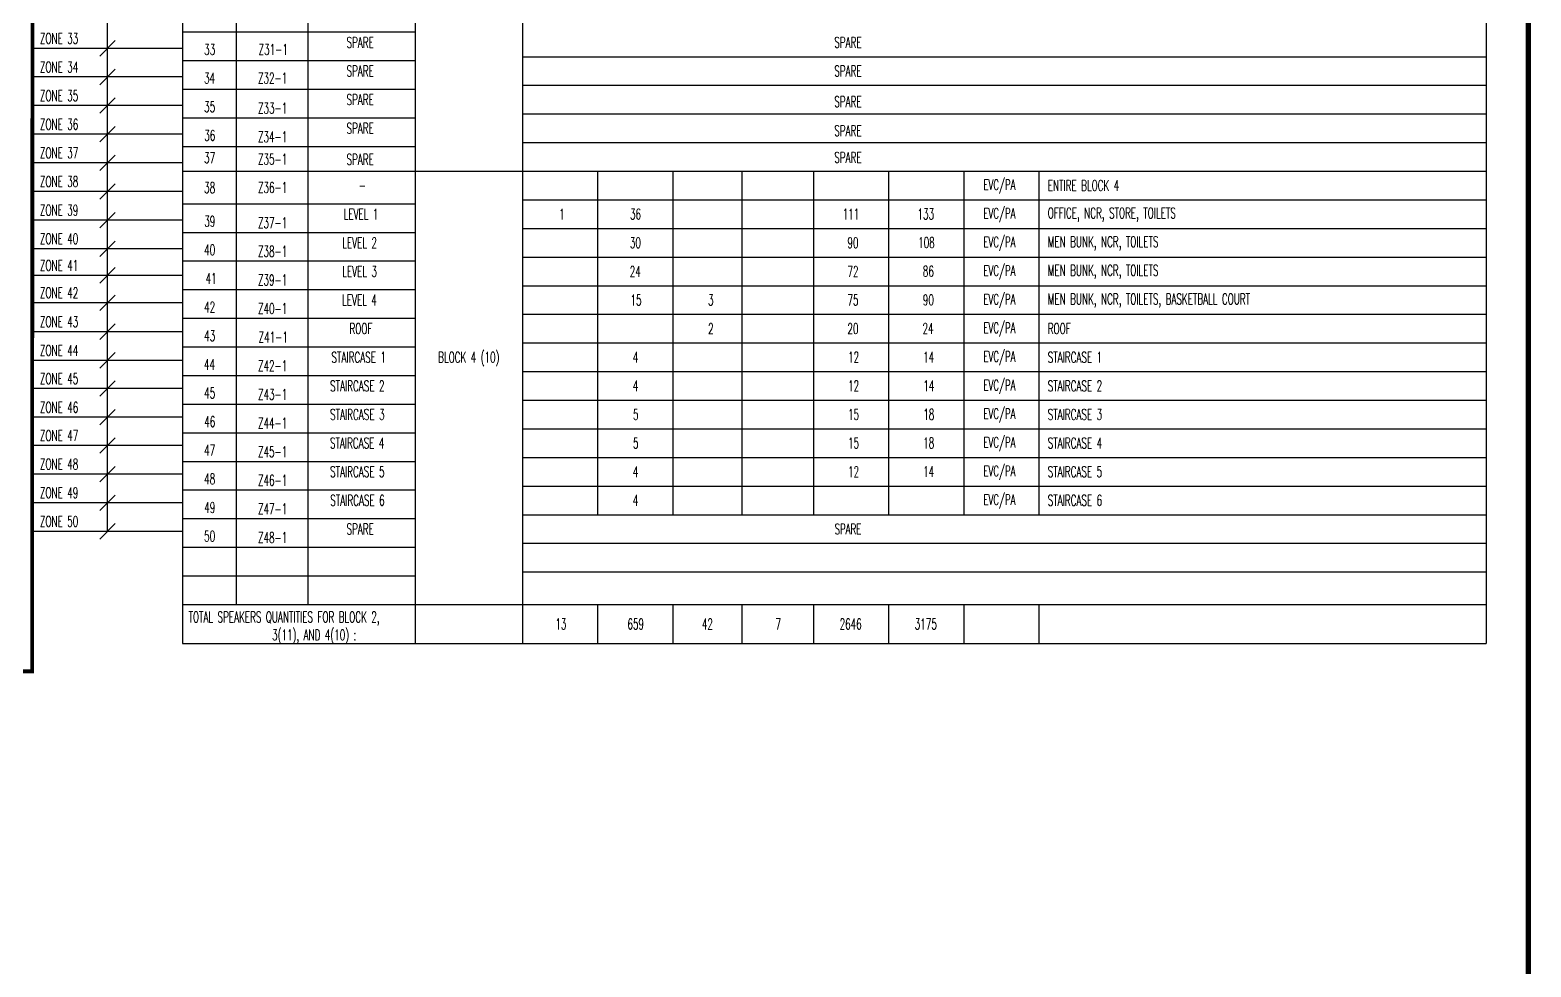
# Model space of a CAD drawing. Header units: millimetres. Extents: x 2974 to 5671, y 1205 to 3288.
# Drawn here: x 4832 to 5671, y 1947 to 2471 of the extents above; entities that cross this region are included whole.
import ezdxf
from ezdxf.enums import TextEntityAlignment as Align

# ---------------------------------------------------------------- set-up
doc = ezdxf.new("R2010")
doc.units = ezdxf.units.MM
doc.linetypes.add('CENTER', pattern=[2, 1.25, -0.25, 0.25, -0.25])
for name, color, linetype in [('0-EQUIPMENT', 7, 'Continuous'), ('0-RACK', 7, 'Continuous'), ('TEXT', 3, 'Continuous')]:
    doc.layers.add(name, color=color, linetype=linetype)
doc.styles.add('MtXpl_simplex_shx', font='simplex.shx')
doc.styles.add('SIMPLEX', font='simplex.shx', dxfattribs={"width": 0.6})

msp = doc.modelspace()

# ---------------------------------------------------------------- linework, layer by layer
at = {"color": 4}
for p, q in [((4875.18931, 2190.73494, -1204.84475), (4875.18931, 3063.95788, -1204.84475)), ((4917.07967, 2460.69678, -1204.84475), (4833.29895, 2460.69678, -1204.84475)), ((4917.07967, 2444.69678, -1204.84475), (4833.29895, 2444.69678, -1204.84475)), ((4917.07967, 2428.69678, -1204.84475), (4833.29895, 2428.69678, -1204.84475)), ((4917.07967, 2412.69678, -1204.84475), (4833.29895, 2412.69678, -1204.84475)), ((4917.07967, 2396.69678, -1204.84475), (4833.29895, 2396.69678, -1204.84475)), ((4917.07967, 2380.69678, -1204.84475), (4833.29895, 2380.69678, -1204.84475)), ((4917.07967, 2364.69678, -1204.84475), (4833.29895, 2364.69678, -1204.84475)), ((4917.07967, 2348.69678, -1204.84475), (4833.29895, 2348.69678, -1204.84475)), ((4917.07967, 2333.8289, -1204.84475), (4833.29895, 2333.8289, -1204.84475)), ((4917.07967, 2318.51424, -1204.84475), (4833.29895, 2318.51424, -1204.84475)), ((4917.07967, 2302.32482, -1204.84475), (4833.29895, 2302.32482, -1204.84475)), ((4917.07967, 2286.2981, -1204.84475), (4833.29895, 2286.2981, -1204.84475)), ((4917.07967, 2270.52988, -1204.84475), (4833.29895, 2270.52988, -1204.84475)), ((4917.07967, 2254.50316, -1204.84475), (4833.29895, 2254.50316, -1204.84475)), ((4917.07967, 2238.73494, -1204.84475), (4833.29895, 2238.73494, -1204.84475)), ((4917.07967, 2222.73494, -1204.84475), (4833.29895, 2222.73494, -1204.84475)), ((4917.07967, 2206.73494, -1204.84475), (4833.29895, 2206.73494, -1204.84475)), ((4917.07967, 2190.73494, -1204.84475), (4833.29895, 2190.73494, -1204.84475))]:
    msp.add_line(p, q, dxfattribs=at)
at = {"color": 7, "linetype": 'CENTER', "ltscale": 25, "const_width": 3, "elevation": -1204.84475}
msp.add_lwpolyline([(4127.79428, 3239.19912), (5669.35395, 3239.19383), (5669.35395, 1809.67696), (4127.79428, 1809.68226)], close=True, dxfattribs=at)
at = {"layer": '0-EQUIPMENT', "color": 6, "ltscale": 0.5}
for p, q in [((4870.87885, 2456.38632, -1204.84475), (4879.49978, 2465.00725, -1204.84475)), ((4870.87885, 2440.38632, -1204.84475), (4879.49978, 2449.00725, -1204.84475)), ((4870.87885, 2424.38632, -1204.84475), (4879.49978, 2433.00725, -1204.84475)), ((4870.87885, 2408.38632, -1204.84475), (4879.49978, 2417.00725, -1204.84475)), ((4870.87885, 2392.38632, -1204.84475), (4879.49978, 2401.00725, -1204.84475)), ((4870.87885, 2376.38632, -1204.84475), (4879.49978, 2385.00725, -1204.84475)), ((4870.87885, 2360.38632, -1204.84475), (4879.49978, 2369.00725, -1204.84475)), ((4870.87885, 2344.38632, -1204.84475), (4879.49978, 2353.00725, -1204.84475)), ((4870.87885, 2329.51844, -1204.84475), (4879.49978, 2338.13937, -1204.84475)), ((4870.87885, 2314.20378, -1204.84475), (4879.49978, 2322.82471, -1204.84475)), ((4870.87885, 2298.01436, -1204.84475), (4879.49978, 2306.63529, -1204.84475)), ((4870.87885, 2281.98764, -1204.84475), (4879.49978, 2290.60856, -1204.84475)), ((4870.87885, 2266.21942, -1204.84475), (4879.49978, 2274.84034, -1204.84475)), ((4870.87885, 2250.1927, -1204.84475), (4879.49978, 2258.81362, -1204.84475)), ((4870.87885, 2234.42448, -1204.84475), (4879.49978, 2243.0454, -1204.84475)), ((4870.87885, 2218.42448, -1204.84475), (4879.49978, 2227.0454, -1204.84475)), ((4870.87885, 2202.42448, -1204.84475), (4879.49978, 2211.0454, -1204.84475)), ((4870.87885, 2186.42448, -1204.84475), (4879.49978, 2195.0454, -1204.84475))]:
    msp.add_line(p, q, dxfattribs=at)
at = {"layer": '0-EQUIPMENT', "ltscale": 0.5, "elevation": -1204.84475}
msp.add_lwpolyline([(4833.05373, 2112.46591, 2.08992, 2.08992, 0), (4833.36758, 3067.84098, 2.08992, 2.08992, 0), (4769.46095, 3067.84098, 2.08992, 2.08992, 0), (4769.14709, 2112.46591, 2.08992, 2.08992, 0)], format="xyseb", close=True, dxfattribs=at)
at = {"layer": '0-RACK', "color": 7}
for p, q in [((4917.07967, 3041.73427, -1204.84475), (4917.07967, 2128.03023, -1204.84475)), ((5645.73788, 2983.73427, -1204.84475), (5645.73788, 2144.03023, -1204.84475)), ((5645.73788, 2149.85756, -1204.84475), (5645.73788, 2128.03023, -1204.84475)), ((4917.07967, 2128.03023, -1204.84475), (5244.31756, 2128.03023, -1204.84475)), ((5153.80502, 2128.03023, -1204.84475), (5645.73788, 2128.03023, -1204.84475))]:
    msp.add_line(p, q, dxfattribs=at)
at = {"layer": '0-RACK'}
for p, q in [((4947.07967, 2983.73427, -1204.84475), (4947.07967, 2149.85756, -1204.84475)), ((4987.07967, 2983.73427, -1204.84475), (4987.07967, 2149.85756, -1204.84475)), ((5107.07967, 2983.73427, -1204.84475), (5107.07967, 2128.03023, -1204.84475)), ((4917.07967, 2469.85756, -1204.84475), (4987.07967, 2469.85756, -1204.84475)), ((4917.07967, 2453.85756, -1204.84475), (4987.07967, 2453.85756, -1204.84475)), ((5107.07967, 2456.05011, -1204.84475), (5645.73788, 2456.05011, -1204.84475)), ((4917.07967, 2437.85756, -1204.84475), (4987.07967, 2437.85756, -1204.84475)), ((5107.07967, 2440.05011, -1204.84475), (5645.73788, 2440.05011, -1204.84475)), ((4917.07967, 2421.85756, -1204.84475), (4987.07967, 2421.85756, -1204.84475)), ((5107.07967, 2424.05011, -1204.84475), (5645.73788, 2424.05011, -1204.84475)), ((5107.07967, 2408.05011, -1204.84475), (5645.73788, 2408.05011, -1204.84475)), ((4917.07967, 2405.85756, -1204.84475), (4987.07967, 2405.85756, -1204.84475)), ((4917.07967, 2392.05011, -1204.84475), (5645.73788, 2392.05011, -1204.84475)), ((5149.07967, 2392.05011, -1204.84475), (5149.07967, 2200.05011, -1204.84475)), ((5149.07967, 2392.05011, -1204.84475), (5149.07967, 2200.05011, -1204.84475)), ((5191.07967, 2392.05011, -1204.84475), (5191.07967, 2200.05011, -1204.84475)), ((5191.07967, 2392.05011, -1204.84475), (5191.07967, 2200.05011, -1204.84475)), ((5229.71376, 2392.05011, -1204.84475), (5229.71376, 2200.05011, -1204.84475)), ((5269.73788, 2392.05011, -1204.84475), (5269.73788, 2200.05011, -1204.84475)), ((5353.73788, 2392.05011, -1204.84475), (5353.73788, 2200.05011, -1204.84475)), ((5395.73788, 2392.05011, -1204.84475), (5395.73788, 2200.05011, -1204.84475)), ((5107.07967, 2376.05011, -1204.84475), (5149.07967, 2376.05011, -1204.84475)), ((5149.07967, 2376.05011, -1204.84475), (5191.07967, 2376.05011, -1204.84475)), ((4917.07967, 2373.85756, -1204.84475), (4987.07967, 2373.85756, -1204.84475)), ((4917.07967, 2357.85756, -1204.84475), (4987.07967, 2357.85756, -1204.84475)), ((5107.07967, 2360.05011, -1204.84475), (5149.07967, 2360.05011, -1204.84475)), ((5149.07967, 2360.05011, -1204.84475), (5191.07967, 2360.05011, -1204.84475)), ((4917.07967, 2341.85756, -1204.84475), (4987.07967, 2341.85756, -1204.84475)), ((5107.07967, 2344.05011, -1204.84475), (5149.07967, 2344.05011, -1204.84475)), ((5149.07967, 2344.05011, -1204.84475), (5191.07967, 2344.05011, -1204.84475)), ((4917.07967, 2325.85756, -1204.84475), (4987.07967, 2325.85756, -1204.84475)), ((5107.07967, 2328.05011, -1204.84475), (5191.07967, 2328.05011, -1204.84475)), ((4917.07967, 2309.85756, -1204.84475), (4987.07967, 2309.85756, -1204.84475)), ((5107.07967, 2312.05011, -1204.84475), (5191.07967, 2312.05011, -1204.84475)), ((4917.07967, 2293.85756, -1204.84475), (4987.07967, 2293.85756, -1204.84475)), ((5107.07967, 2296.05011, -1204.84475), (5149.07967, 2296.05011, -1204.84475)), ((5149.07967, 2296.05011, -1204.84475), (5191.07967, 2296.05011, -1204.84475)), ((4917.07967, 2277.85756, -1204.84475), (5047.07967, 2277.85756, -1204.84475)), ((5107.07967, 2280.05011, -1204.84475), (5149.07967, 2280.05011, -1204.84475)), ((5149.07967, 2280.05011, -1204.84475), (5191.07967, 2280.05011, -1204.84475)), ((5107.07967, 2264.05011, -1204.84475), (5149.07967, 2264.05011, -1204.84475)), ((5149.07967, 2264.05011, -1204.84475), (5191.07967, 2264.05011, -1204.84475)), ((5107.07967, 2248.05011, -1204.84475), (5149.07967, 2248.05011, -1204.84475)), ((5149.07967, 2248.05011, -1204.84475), (5191.07967, 2248.05011, -1204.84475)), ((5107.07967, 2232.05011, -1204.84475), (5149.07967, 2232.05011, -1204.84475)), ((5149.07967, 2232.05011, -1204.84475), (5191.07967, 2232.05011, -1204.84475)), ((5107.07967, 2216.05011, -1204.84475), (5645.73788, 2216.05011, -1204.84475)), ((5107.07967, 2200.05011, -1204.84475), (5645.73788, 2200.05011, -1204.84475)), ((5107.07967, 2184.05011, -1204.84475), (5645.73788, 2184.05011, -1204.84475)), ((5107.07967, 2168.05011, -1204.84475), (5645.73788, 2168.05011, -1204.84475)), ((5047.07967, 2149.85756, -1204.84475), (5047.07967, 2128.03023, -1204.84475)), ((5149.07967, 2149.85756, -1204.84475), (5149.07967, 2128.03023, -1204.84475)), ((5149.07967, 2149.85756, -1204.84475), (5149.07967, 2128.03023, -1204.84475)), ((5191.07967, 2149.85756, -1204.84475), (5191.07967, 2128.03023, -1204.84475)), ((5191.07967, 2149.85756, -1204.84475), (5191.07967, 2128.03023, -1204.84475)), ((5229.71376, 2149.85756, -1204.84475), (5229.71376, 2128.03023, -1204.84475)), ((5269.73788, 2149.85756, -1204.84475), (5269.73788, 2128.03023, -1204.84475)), ((5311.73788, 2149.85756, -1204.84475), (5311.73788, 2128.03023, -1204.84475)), ((5353.73788, 2149.85756, -1204.84475), (5353.73788, 2128.03023, -1204.84475)), ((5395.73788, 2149.85756, -1204.84475), (5395.73788, 2128.03023, -1204.84475))]:
    msp.add_line(p, q, dxfattribs=at)
at = {"layer": '0-RACK', "color": 0}
for p, q in [((5047.07967, 2983.73427, -1204.84475), (5047.07967, 2149.85756, -1204.84475)), ((4987.07967, 2469.85756, -1204.84475), (5047.07967, 2469.85756, -1204.84475)), ((4987.07967, 2453.85756, -1204.84475), (5047.07967, 2453.85756, -1204.84475)), ((4987.07967, 2437.85756, -1204.84475), (5047.07967, 2437.85756, -1204.84475)), ((4987.07967, 2421.85756, -1204.84475), (5047.07967, 2421.85756, -1204.84475)), ((4987.07967, 2405.85756, -1204.84475), (5047.07967, 2405.85756, -1204.84475)), ((5311.73788, 2392.05011, -1204.84475), (5311.73788, 2200.05011, -1204.84475)), ((5149.07967, 2376.05011, -1204.84475), (5149.07967, 2376.05011, -1204.84475)), ((5191.07967, 2376.05011, -1204.84475), (5645.73788, 2376.05011, -1204.84475)), ((4987.07967, 2373.85756, -1204.84475), (5047.07967, 2373.85756, -1204.84475)), ((4987.07967, 2357.85756, -1204.84475), (5047.07967, 2357.85756, -1204.84475)), ((5149.07967, 2360.05011, -1204.84475), (5149.07967, 2360.05011, -1204.84475)), ((5191.07967, 2360.05011, -1204.84475), (5645.73788, 2360.05011, -1204.84475)), ((4987.07967, 2341.85756, -1204.84475), (5047.07967, 2341.85756, -1204.84475)), ((5191.07967, 2344.05011, -1204.84475), (5645.73788, 2344.05011, -1204.84475)), ((4987.07967, 2325.85756, -1204.84475), (5047.07967, 2325.85756, -1204.84475)), ((5191.07967, 2328.05011, -1204.84475), (5645.73788, 2328.05011, -1204.84475)), ((4987.07967, 2309.85756, -1204.84475), (5047.07967, 2309.85756, -1204.84475)), ((5191.07967, 2312.05011, -1204.84475), (5645.73788, 2312.05011, -1204.84475)), ((4987.07967, 2293.85756, -1204.84475), (5047.07967, 2293.85756, -1204.84475)), ((5149.07967, 2296.05011, -1204.84475), (5149.07967, 2296.05011, -1204.84475)), ((5191.07967, 2296.05011, -1204.84475), (5645.73788, 2296.05011, -1204.84475)), ((4987.07967, 2277.85756, -1204.84475), (5047.07967, 2277.85756, -1204.84475)), ((5149.07967, 2280.05011, -1204.84475), (5149.07967, 2280.05011, -1204.84475)), ((5191.07967, 2280.05011, -1204.84475), (5645.73788, 2280.05011, -1204.84475)), ((4917.07967, 2261.85756, -1204.84475), (5047.07967, 2261.85756, -1204.84475)), ((5149.07967, 2264.05011, -1204.84475), (5149.07967, 2264.05011, -1204.84475)), ((5191.07967, 2264.05011, -1204.84475), (5645.73788, 2264.05011, -1204.84475)), ((4917.07967, 2245.85756, -1204.84475), (5047.07967, 2245.85756, -1204.84475)), ((5149.07967, 2248.05011, -1204.84475), (5149.07967, 2248.05011, -1204.84475)), ((5191.07967, 2248.05011, -1204.84475), (5645.73788, 2248.05011, -1204.84475)), ((5149.07967, 2232.05011, -1204.84475), (5149.07967, 2232.05011, -1204.84475)), ((5191.07967, 2232.05011, -1204.84475), (5645.73788, 2232.05011, -1204.84475)), ((4917.07967, 2229.85756, -1204.84475), (5047.07967, 2229.85756, -1204.84475)), ((4917.07967, 2213.85756, -1204.84475), (5047.07967, 2213.85756, -1204.84475)), ((4917.07967, 2197.85756, -1204.84475), (5047.07967, 2197.85756, -1204.84475)), ((4917.07967, 2181.85756, -1204.84475), (5047.07967, 2181.85756, -1204.84475)), ((4917.07967, 2165.85756, -1204.84475), (5047.07967, 2165.85756, -1204.84475)), ((4917.07967, 2149.85756, -1204.84475), (5149.07967, 2149.85756, -1204.84475)), ((5149.07967, 2149.85756, -1204.84475), (5645.73788, 2149.85756, -1204.84475))]:
    msp.add_line(p, q, dxfattribs=at)

# ---------------------------------------------------------------- texts
at = {"layer": '0-RACK', "style": 'SIMPLEX', "width": 0.6}
for s, p in [('SPARE', (5008.76539, 2461.05011, -1204.84475)), ('33', (4929.16539, 2457.05011, -1204.84475)), ('Z31-1', (4959.62253, 2457.05011, -1204.84475)), ('SPARE', (5008.76539, 2445.05011, -1204.84475)), ('34', (4929.07967, 2441.05011, -1204.84475)), ('Z32-1', (4959.27967, 2441.05011, -1204.84475)), ('SPARE', (5008.76539, 2429.05011, -1204.84475)), ('35', (4929.16539, 2425.05011, -1204.84475)), ('Z33-1', (4959.27967, 2424.24233, -1204.84475)), ('SPARE', (5008.76539, 2413.05011, -1204.84475)), ('36', (4929.2511, 2409.05011, -1204.84475)), ('Z34-1', (4959.27967, 2408.24233, -1204.84475)), ('37', (4929.16539, 2396.52715, -1204.84475)), ('Z35-1', (4959.27967, 2395.71937, -1204.84475)), ('SPARE', (5008.76539, 2395.65928, -1204.84475)), ('38', (4929.16539, 2379.83524, -1204.84475)), ('Z36-1', (4959.27967, 2379.89782, -1204.84475)), ('-', (5015.53682, 2381.05011, -1204.84475)), ('39', (4929.2511, 2361.05011, -1204.84475)), ('Z37-1', (4959.27967, 2360.24233, -1204.84475)), ('LEVEL 1', (5007.13682, 2365.05011, -1204.84475)), ('40', (4929.16539, 2345.05011, -1204.84475)), ('Z38-1', (4959.27967, 2344.24233, -1204.84475)), ('LEVEL 2', (5006.36539, 2349.05011, -1204.84475)), ('MEN BUNK, NCR, TOILETS', (5400.73788, 2349.62153, -1204.84475)), ('41', (4929.93682, 2329.05011, -1204.84475)), ('Z39-1', (4959.27967, 2328.24233, -1204.84475)), ('LEVEL 3', (5006.36539, 2333.05011, -1204.84475)), ('MEN BUNK, NCR, TOILETS', (5400.73788, 2333.62153, -1204.84475)), ('42', (4929.16539, 2313.05011, -1204.84475)), ('Z40-1', (4959.27967, 2312.24233, -1204.84475)), ('LEVEL 4', (5006.27967, 2317.05011, -1204.84475)), ('MEN BUNK, NCR, TOILETS, BASKETBALL COURT', (5400.73788, 2317.62153, -1204.84475)), ('43', (4929.16539, 2297.05011, -1204.84475)), ('Z41-1', (4959.62253, 2296.24233, -1204.84475)), ('ROOF', (5010.39396, 2301.05011, -1204.84475)), ('ROOF', (5400.73788, 2301.05011, -1204.84475)), ('STAIRCASE 1', (5000.36539, 2285.05011, -1204.84475)), ('STAIRCASE 1', (5400.73788, 2285.05011, -1204.84475)), ('44', (4929.07967, 2281.05011, -1204.84475)), ('Z42-1', (4959.27967, 2280.24233, -1204.84475)), ('STAIRCASE 2', (4999.59396, 2269.05011, -1204.84475)), ('STAIRCASE 2', (5400.73788, 2269.05011, -1204.84475)), ('45', (4929.16539, 2265.05011, -1204.84475)), ('Z43-1', (4959.27967, 2264.24233, -1204.84475)), ('STAIRCASE 3', (4999.59396, 2253.05011, -1204.84475)), ('STAIRCASE 3', (5400.73788, 2253.05011, -1204.84475)), ('46', (4929.2511, 2249.05011, -1204.84475)), ('Z44-1', (4959.27967, 2248.24233, -1204.84475)), ('STAIRCASE 4', (4999.50824, 2237.05011, -1204.84475)), ('STAIRCASE 4', (5400.73788, 2237.05011, -1204.84475)), ('47', (4929.16539, 2233.05011, -1204.84475)), ('Z45-1', (4959.27967, 2232.24233, -1204.84475)), ('STAIRCASE 5', (4999.59396, 2221.05011, -1204.84475)), ('STAIRCASE 5', (5400.73788, 2221.05011, -1204.84475)), ('48', (4929.16539, 2217.05011, -1204.84475)), ('Z46-1', (4959.27967, 2216.24233, -1204.84475)), ('49', (4929.2511, 2201.05011, -1204.84475)), ('STAIRCASE 6', (4999.67967, 2205.05011, -1204.84475)), ('STAIRCASE 6', (5400.73788, 2205.05011, -1204.84475)), ('Z47-1', (4959.27967, 2200.24233, -1204.84475)), ('50', (4929.16539, 2185.05011, -1204.84475)), ('Z48-1', (4959.27967, 2184.24233, -1204.84475)), ('SPARE', (5008.76539, 2189.05011, -1204.84475)), ('TOTAL SPEAKERS QUANTITIES FOR BLOCK 2,', (4920.4511, 2139.87332, -1204.84475)), ('3(11), AND 4(10) :', (4967.16539, 2129.87332, -1204.84475))]:
    msp.add_text(s, height=6, dxfattribs=at).set_placement(p)
at = {"layer": '0-RACK', "color": 0, "width": 0.6}
for s, height, style, p in [('SPARE', 6, 'SIMPLEX', (5281.42359, 2461.05011, -1204.84475)), ('SPARE', 6, 'SIMPLEX', (5281.42359, 2445.05011, -1204.84475)), ('SPARE', 6, 'SIMPLEX', (5281.42359, 2427.89375, -1204.84475)), ('SPARE', 6, 'SIMPLEX', (5281.42359, 2411.64195, -1204.84475)), ('SPARE', 6, 'SIMPLEX', (5281.42359, 2396.72227, -1204.84475)), ('EVC/PA', 5.85559, 'MtXpl_simplex_shx', (5364.78338, 2381.54057, -1204.84475)), ('ENTIRE BLOCK 4', 6, 'SIMPLEX', (5400.73788, 2381.05011, -1204.84475)), ('1', 6, 'SIMPLEX', (5127.6511, 2365.05011, -1204.84475)), ('36', 6, 'SIMPLEX', (5167.2511, 2365.05011, -1204.84475)), ('EVC/PA', 5.85559, 'MtXpl_simplex_shx', (5364.78338, 2365.54057, -1204.84475)), ('OFFICE, NCR, STORE, TOILETS', 6, 'SIMPLEX', (5400.73788, 2365.62153, -1204.84475)), ('30', 6, 'SIMPLEX', (5167.16539, 2349.05011, -1204.84475)), ('EVC/PA', 5.85559, 'MtXpl_simplex_shx', (5364.78338, 2349.54057, -1204.84475)), ('24', 6, 'SIMPLEX', (5167.07967, 2333.05011, -1204.84475)), ('EVC/PA', 5.85559, 'MtXpl_simplex_shx', (5364.78338, 2333.54057, -1204.84475)), ('EVC/PA', 5.85559, 'MtXpl_simplex_shx', (5364.78338, 2317.54057, -1204.84475)), ('15', 6, 'SIMPLEX', (5167.50824, 2317.05011, -1204.84475)), ('3', 6, 'SIMPLEX', (5210.87967, 2317.05011, -1204.84475)), ('EVC/PA', 5.85559, 'MtXpl_simplex_shx', (5364.78338, 2301.54057, -1204.84475)), ('2', 6, 'SIMPLEX', (5210.87967, 2301.05011, -1204.84475)), ('BLOCK 4 (10)', 6, 'SIMPLEX', (5059.99003, 2285.05011, -1204.84475)), ('4', 6, 'SIMPLEX', (5168.79396, 2285.05011, -1204.84475)), ('EVC/PA', 5.85559, 'MtXpl_simplex_shx', (5364.78338, 2285.54057, -1204.84475)), ('4', 6, 'SIMPLEX', (5168.79396, 2269.05011, -1204.84475)), ('EVC/PA', 5.85559, 'MtXpl_simplex_shx', (5364.78338, 2269.54057, -1204.84475)), ('5', 6, 'SIMPLEX', (5168.87967, 2253.05011, -1204.84475)), ('EVC/PA', 5.85559, 'MtXpl_simplex_shx', (5364.78338, 2253.54057, -1204.84475)), ('5', 6, 'SIMPLEX', (5168.87967, 2237.05011, -1204.84475)), ('EVC/PA', 5.85559, 'MtXpl_simplex_shx', (5364.78338, 2237.54057, -1204.84475)), ('4', 6, 'SIMPLEX', (5168.79396, 2221.05011, -1204.84475)), ('EVC/PA', 5.85559, 'MtXpl_simplex_shx', (5364.78338, 2221.54057, -1204.84475)), ('4', 6, 'SIMPLEX', (5168.79396, 2205.05011, -1204.84475)), ('EVC/PA', 5.85559, 'MtXpl_simplex_shx', (5364.78338, 2205.54057, -1204.84475)), ('SPARE', 5.85559, 'MtXpl_simplex_shx', (5281.62371, 2189.12231, -1204.84475)), ('13', 6, 'SIMPLEX', (5125.50824, 2135.94389, -1204.84475)), ('659', 6, 'SIMPLEX', (5165.79396, 2135.94389, -1204.84475)), ('42', 6, 'SIMPLEX', (5207.39672, 2135.94389, -1204.84475)), ('7', 6, 'SIMPLEX', (5248.52582, 2135.94389, -1204.84475)), ('2646', 6, 'SIMPLEX', (5284.39502, 2135.94389, -1204.84475)), ('3175', 6, 'SIMPLEX', (5326.39502, 2135.94389, -1204.84475))]:
    msp.add_text(s, height=height, dxfattribs=dict(at, style=style)).set_placement(p)
at = {"layer": '0-RACK', "color": 0, "style": 'SIMPLEX', "width": 0.6}
for s, p in [('111', (5290.73788, 2368.05011, -1204.84475)), ('133', (5332.58389, 2368.12231, -1204.84475)), ('90', (5291.85217, 2352.05011, -1204.84475)), ('108', (5332.91849, 2352.12231, -1204.84475)), ('72', (5291.85217, 2336.05011, -1204.84475)), ('86', (5334.00596, 2336.12231, -1204.84475)), ('75', (5291.85217, 2320.05011, -1204.84475)), ('90', (5334.00596, 2320.12231, -1204.84475)), ('20', (5291.85217, 2304.05011, -1204.84475)), ('24', (5333.83866, 2304.12231, -1204.84475)), ('12', (5292.19502, 2288.05011, -1204.84475)), ('14', (5334.17326, 2288.12231, -1204.84475)), ('12', (5292.19502, 2272.05011, -1204.84475)), ('14', (5334.25691, 2272.12231, -1204.84475)), ('15', (5292.19502, 2256.05011, -1204.84475)), ('18', (5334.25691, 2256.12231, -1204.84475)), ('15', (5292.19502, 2240.05011, -1204.84475)), ('18', (5334.17326, 2240.12231, -1204.84475)), ('12', (5292.19502, 2224.05011, -1204.84475)), ('14', (5334.17326, 2224.12231, -1204.84475))]:
    msp.add_text(s, height=6, dxfattribs=at).set_placement(p, align=Align.MIDDLE)
at = {"layer": 'TEXT', "color": 0, "style": 'SIMPLEX', "width": 0.6}
for s, p in [('ZONE 33', (4837.37488, 2463.25142, -1204.84475)), ('ZONE 34', (4837.37488, 2447.25142, -1204.84475)), ('ZONE 35', (4837.37488, 2431.25142, -1204.84475)), ('ZONE 36', (4837.37488, 2415.25142, -1204.84475)), ('ZONE 37', (4837.37488, 2399.25142, -1204.84475)), ('ZONE 38', (4837.37488, 2383.25142, -1204.84475)), ('ZONE 39', (4837.37488, 2367.25142, -1204.84475)), ('ZONE 40', (4837.37488, 2351.25142, -1204.84475)), ('ZONE 41', (4837.37488, 2336.38354, -1204.84475)), ('ZONE 42', (4837.37488, 2321.06888, -1204.84475)), ('ZONE 43', (4837.37488, 2304.87946, -1204.84475)), ('ZONE 44', (4837.37488, 2288.85274, -1204.84475)), ('ZONE 45', (4837.37488, 2273.08452, -1204.84475)), ('ZONE 46', (4837.37488, 2257.0578, -1204.84475)), ('ZONE 47', (4837.37488, 2241.28958, -1204.84475)), ('ZONE 48', (4837.37488, 2225.28958, -1204.84475)), ('ZONE 49', (4837.37488, 2209.28958, -1204.84475)), ('ZONE 50', (4837.37488, 2193.28958, -1204.84475))]:
    msp.add_text(s, height=6, dxfattribs=at).set_placement(p)

doc.saveas('drawing.dxf')
